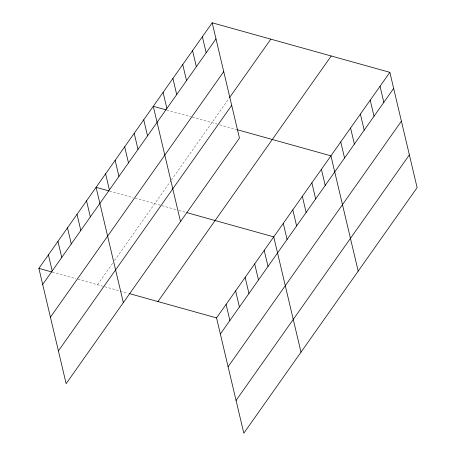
<?xml version="1.0" encoding="UTF-8"?>
<svg xmlns="http://www.w3.org/2000/svg" width="456" height="456" viewBox="0 0 456 456"><rect width="100%" height="100%" fill="white"/><g stroke="black" fill="none" stroke-linecap="round" stroke-linejoin="round"><path stroke-width="0.34" stroke-dasharray="2.28 1.71" d="M97.516 284.715L113.002 262.77M114.593 260.518L170.989 180.605M171.388 180.04L229.083 98.291M166.748 110.05L191.007 116.816M192.358 117.192L217.153 124.106M219.775 124.836L236.852 129.595M109.554 191.087L133.141 197.665M135.164 198.229L161.276 205.508M161.931 205.69L176.375 209.72M179.003 210.45L184.908 212.097M52.366 272.124L75.953 278.701M77.97 279.266L104.082 286.545M104.737 286.727L127.72 293.14"/><path stroke-width="0.68" d="M212.194 22.8L239.446 138.094L66.143 383.661L38.885 268.367L212.194 22.8L389.857 72.339L417.115 187.633L243.806 433.2L216.554 317.906L389.857 72.339M42.687 284.453L215.996 38.885M50.428 317.194L223.736 71.626M229.493 97.709L270.824 39.148M58.402 350.92L231.711 105.353M157.924 301.558L331.227 55.991M220.356 333.991L393.665 88.424M228.097 366.732L401.4 121.165M236.065 400.459L409.374 154.892M166.075 109.862L153.267 106.294L180.525 221.587M237.508 129.783L330.936 155.832L358.188 271.126M108.881 190.899L96.079 187.33L123.331 302.624M186.88 212.65L273.742 236.869L301 352.163M38.885 268.367L51.688 271.936M129.031 293.504L216.554 317.906M380.042 86.252L383.844 102.338M370.221 100.172L374.023 116.257M360.4 114.085L364.202 130.171M350.578 127.999L354.38 144.085M340.757 141.919L344.559 158.004M321.406 169.336L325.208 185.427M311.87 182.845L315.672 198.93M302.339 196.348L306.141 212.439M292.809 209.857L296.611 225.942M283.279 223.36L287.08 239.451M264.212 250.378L268.014 266.464M202.373 36.714L206.175 52.799M254.682 263.881L258.484 279.967M192.552 50.633L196.354 66.718M245.151 277.39L248.953 293.476M182.731 64.547L186.532 80.632M235.615 290.894L239.417 306.979M172.91 78.46L176.711 94.546M226.085 304.403L229.887 320.488M163.088 92.38L166.89 108.465M143.737 119.797L147.539 135.882M134.206 133.306L138.008 149.391M124.67 146.809L128.478 162.9M115.14 160.318L118.942 176.404M105.61 173.821L109.411 189.913M86.543 200.834L90.345 216.925M77.013 214.343L80.815 230.428M67.482 227.852L71.284 243.937M57.952 241.355L61.754 257.44M48.416 254.864L52.218 270.95"/></g></svg>
